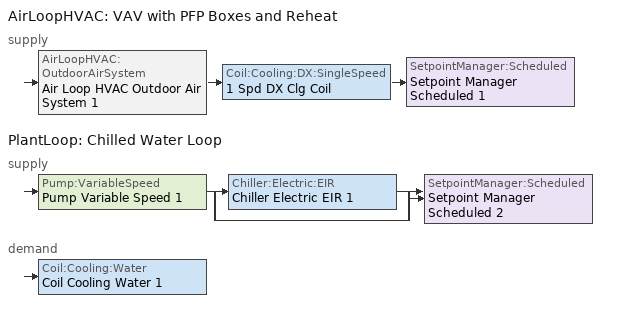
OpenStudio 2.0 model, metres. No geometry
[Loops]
AirLoopHVAC 'VAV with PFP Boxes and Reheat'
 supply: AirLoopHVAC:OutdoorAirSystem 'Air Loop HVAC Outdoor Air System 1' > Coil:Cooling:DX:SingleSpeed '1 Spd DX Clg Coil' > SetpointManager:Scheduled 'Setpoint Manager Scheduled 1'
PlantLoop 'Chilled Water Loop'
 supply: Pump:VariableSpeed 'Pump Variable Speed 1' > split
  | Chiller:Electric:EIR 'Chiller Electric EIR 1'
  | bypass
  join > SetpointManager:Scheduled 'Setpoint Manager Scheduled 2'
 demand: Coil:Cooling:Water 'Coil Cooling Water 1'
[Building]
Building #1
[Site]
Site 1
[ClimateZones]
Climate Zone Institution Name 2=CEC; Climate Zone Document Name 2=California Climate Zone Descriptions; Climate Zone Document Year 2=1995
[AirLoopHVAC]
VAV with PFP Boxes and Reheat: Availability Schedule=Always On Discrete; Design Supply Air Flow Rate {m3/s}=AutoSize
[Sizing:System]
VAV with PFP Boxes and Reheat: Type of Load to Size On=Sensible; Design Outdoor Air Flow Rate {m3/s}=Autosize; Minimum System Air Flow Ratio=0.3; Preheat Design Temperature {C}=7; Preheat Design Humidity Ratio {kg-H2O/kg-Air}=0.008; Precool Design Temperature {C}=12.8; Precool Design Humidity Ratio {kg-H2O/kg-Air}=0.008; Central Cooling Design Supply Air Temperature {C}=12.8; Central Heating Design Supply Air Temperature {C}=16.7; Sizing Option=NonCoincident; 100% Outdoor Air in Cooling=Yes; 100% Outdoor Air in Heating=Yes; Central Cooling Design Supply Air Humidity Ratio {kg-H2O/kg-Air}=0.0085; Central Heating Design Supply Air Humidity Ratio {kg-H2O/kg-Air}=0.008; Cooling Design Air Flow Method=DesignDay; Cooling Design Air Flow Rate {m3/s}=0; Heating Design Air Flow Method=DesignDay; Heating Design Air Flow Rate {m3/s}=0; System Outdoor Air Method=ZoneSum; Zone Maximum Outdoor Air Fraction=1; Cooling Supply Air Flow Rate Per Floor Area {m3/s-m2}=0.00996765; Cooling Fraction of Autosized Cooling Supply Air Flow Rate=1; Cooling Supply Air Flow Rate Per Unit Cooling Capacity {m3/s-W}=3.94755e-05; Heating Supply Air Flow Rate Per Floor Area {m3/s-m2}=0.00996765; Heating Fraction of Autosized Heating Supply Air Flow Rate=1; Heating Fraction of Autosized Cooling Supply Air Flow Rate=1; Heating Supply Air Flow Rate Per Unit Heating Capacity {m3/s-W}=3.15882e-05; Cooling Design Capacity Method=CoolingDesignCapacity; Cooling Design Capacity {W}=autosize; Cooling Design Capacity Per Floor Area {W/m2}=234.7; Fraction of Autosized Cooling Design Capacity=1; Heating Design Capacity Method=HeatingDesignCapacity; Heating Design Capacity {W}=autosize; Heating Design Capacity Per Floor Area {W/m2}=157; Fraction of Autosized Heating Design Capacity=1; Central Cooling Capacity Control Method=OnOff
[Coil:Cooling:Water]
Coil Cooling Water 1: Availability Schedule=Always On Discrete
[SetpointManager:Scheduled] Control Variable=Temperature
Name | Schedule
Setpoint Manager Scheduled 1 | Deck_Temperature
Setpoint Manager Scheduled 2 | Chilled_Water_Temperature
[Controller:OutdoorAir]
Controller Outdoor Air 1: Minimum Outdoor Air Flow Rate {m3/s}=Autosize; Maximum Outdoor Air Flow Rate {m3/s}=Autosize; Economizer Control Type=NoEconomizer; Economizer Control Action Type=ModulateFlow; Economizer Maximum Limit Dry-Bulb Temperature {C}=28; Economizer Maximum Limit Enthalpy {J/kg}=64000; Economizer Minimum Limit Dry-Bulb Temperature {C}=-100; Lockout Type=NoLockout; Minimum Limit Type=FixedMinimum; Controller Mechanical Ventilation=Controller Mechanical Ventilation 1; High Humidity Control=No; Heat Recovery Bypass Control Type=BypassWhenWithinEconomizerLimits
[Controller:MechanicalVentilation]
Controller Mechanical Ventilation 1: Availability Schedule=Always On Discrete; System Outdoor Air Method=ZoneSum
[AirLoopHVAC:OutdoorAirSystem]
Air Loop HVAC Outdoor Air System 1: Controller=Controller Outdoor Air 1
[PlantLoop]
Chilled Water Loop: Plant Loop Volume {m3}=Autocalculate; Load Distribution Scheme=Optimal
[Sizing:Plant]
Chilled Water Loop: Loop Type=Cooling; Design Loop Exit Temperature {C}=7.22; Loop Design Temperature Difference {deltaC}=6.67; Sizing Option=NonCoincident; Zone Timesteps in Averaging Window=1; Coincident Sizing Factor Mode=None
[Pump:VariableSpeed]
Pump Variable Speed 1: Pump Control Type=Intermittent
[Chiller:Electric:EIR]
Chiller Electric EIR 1: Reference Capacity {W}=Autosize; Reference COP {W/W}=5.5; Cooling Capacity Function of Temperature Curve=Curve Biquadratic 1; Electric Input to Cooling Output Ratio Function of Temperature Curve=Curve Biquadratic 2; Electric Input to Cooling Output Ratio Function of Part Load Ratio Curve=Curve Quadratic 1; Design Heat Recovery Water Flow Rate {m3/s}=0; Sizing Factor=1; Basin Heater Capacity {W/K}=0; Basin Heater Setpoint Temperature {C}=10
[Controller:WaterCoil]
Controller Water Coil 1: Water Coil=Coil Cooling Water 1; Action=Reverse; Minimum Actuated Flow {m3/s}=0
[Coil:Cooling:DX:SingleSpeed]
1 Spd DX Clg Coil: Availability Schedule=Always On Discrete 1; Rated Total Cooling Capacity {W}=Autosize; Rated Sensible Heat Ratio=Autosize; Rated COP {W/W}=3; Rated Air Flow Rate {m3/s}=Autosize; Rated Evaporator Fan Power Per Volume Flow Rate {W/(m3/s)}=773.3; Total Cooling Capacity Function of Temperature Curve=OS:Curve:Biquadratic 1; Total Cooling Capacity Function of Flow Fraction Curve=OS:Curve:Quadratic 1; Energy Input Ratio Function of Temperature Curve=OS:Curve:Biquadratic 2; Energy Input Ratio Function of Flow Fraction Curve=OS:Curve:Quadratic 2; Part Load Fraction Correlation Curve=OS:Curve:Quadratic 3; Condenser Type=AirCooled; Evaporative Condenser Effectiveness=0; Evaporative Condenser Air Flow Rate {m3/s}=Autosize; Evaporative Condenser Pump Rated Power Consumption {W}=Autosize; Crankcase Heater Capacity {W}=0; Maximum Outdoor Dry-Bulb Temperature for Crankcase Heater Operation {C}=0; Basin Heater Capacity {W/K}=0; Basin Heater Setpoint Temperature {C}=10
[SetpointManager:MixedAir]
Mixed Air Temp: Control Variable=Temperature
[Schedule:Constant] Value=1
Always On Discrete; Always On Discrete 1
[Schedule:Ruleset]
Name | Default Day Schedule | Summer Design Day Schedule | Winter Design Day Schedule
Chilled_Water_Temperature | Chilled_Water_Temperature_Default | Chilled_Water_Temperature_Summer_Design_Day | Chilled_Water_Temperature_Winter_Design_Day
Deck_Temperature | Deck_Temperature_Default | Deck_Temperature_Summer_Design_Day | Deck_Temperature_Winter_Design_Day
[Schedule:Day]
Chilled_Water_Temperature_Default; Chilled_Water_Temperature_Summer_Design_Day; Chilled_Water_Temperature_Winter_Design_Day: 24, 0, 6.7
Deck_Temperature_Default; Deck_Temperature_Summer_Design_Day; Deck_Temperature_Winter_Design_Day: 24, 0, 12.8
[Curve:Biquadratic]
Name | Coefficient1 Constant | Coefficient2 x | Coefficient3 x**2 | Coefficient4 y | Coefficient5 y**2 | Coefficient6 x*y | Minimum Value of x | Maximum Value of x | Minimum Value of y | Maximum Value of y | Minimum Value of x {BasedOnField A2} | Maximum Value of x {BasedOnField A2} | Minimum Value of y {BasedOnField A3} | Maximum Value of y {BasedOnField A3}
Curve Biquadratic 1 | 1.02152 | 0.0370359 | 0.000233248 | -0.00389405 | -6.52536e-05 | -0.000268045 | 5 | 10 | 24 | 35
Curve Biquadratic 2 | 0.701769 | -0.00452016 | 0.00053311 | -0.00549821 | 0.000544579 | -0.000729032 | 5 | 10 | 24 | 35
OS:Curve:Biquadratic 1 | 0.42415 | 0.04426 | -0.00042 | 0.00333 | -8e-05 | -0.00021 |  |  |  |  | 17 | 22 | 13 | 46
OS:Curve:Biquadratic 2 | 1.23649 | -0.02431 | 0.00057 | -0.01434 | 0.00063 | -0.00038 |  |  |  |  | 17 | 22 | 13 | 46
[Curve:Quadratic]
Name | Coefficient1 Constant | Coefficient2 x | Coefficient3 x**2 | Minimum Value of x | Maximum Value of x | Minimum Value of x {BasedOnField A2} | Maximum Value of x {BasedOnField A2}
Curve Quadratic 1 | 0.0636912 | 0.584888 | 0.352803 | 0 | 1
OS:Curve:Quadratic 1 | 0.77136 | 0.34053 | -0.11088 |  |  | 0.75918 | 1.13877
OS:Curve:Quadratic 2 | 1.2055 | -0.32953 | 0.12308 |  |  | 0.75918 | 1.13877
OS:Curve:Quadratic 3 | 0.771 | 0.229 | 0 |  |  | 0 | 1
